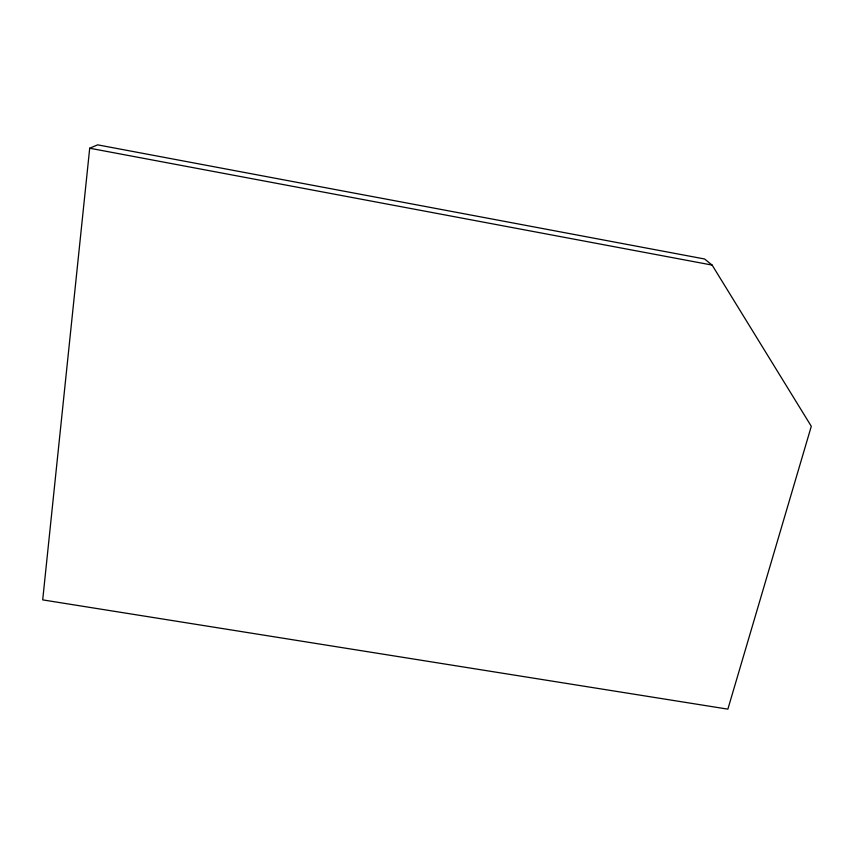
<?xml version="1.0" encoding="UTF-8"?>
<svg xmlns="http://www.w3.org/2000/svg" width="854" height="854" viewBox="0 0 854 854"><rect width="100%" height="100%" fill="white"/><g stroke="black" fill="none" stroke-linecap="round" stroke-linejoin="round"><path stroke-width="1.28" d="M89.702 148.222L42.7 599.882L727.864 709.151L811.3 426.295L712.119 265.082L704.603 258.997L97.644 144.849L89.702 148.222L712.119 265.082"/></g></svg>
